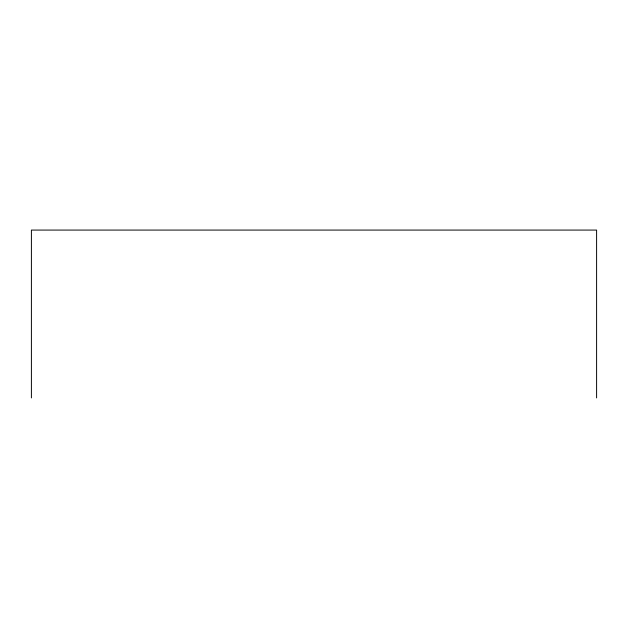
<?xml version="1.0" encoding="UTF-8"?>
<svg xmlns="http://www.w3.org/2000/svg" width="628" height="628" viewBox="0 0 628 628"><rect width="100%" height="100%" fill="white"/><g stroke="black" fill="none" stroke-linecap="round" stroke-linejoin="round"><path stroke-width="0.94" d="M596.6 397.924L596.6 230.076L31.4 230.076L31.4 397.924"/></g></svg>
